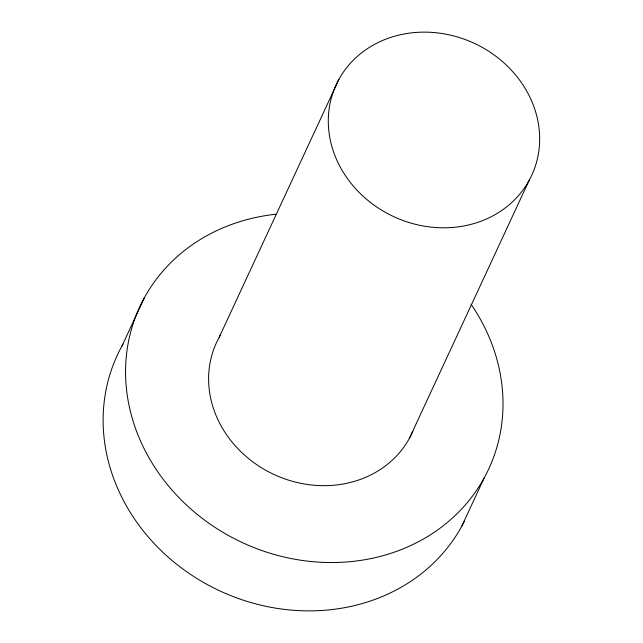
<?xml version="1.0" encoding="UTF-8"?>
<svg xmlns="http://www.w3.org/2000/svg" width="643" height="643" viewBox="0 0 643 643"><rect width="100%" height="100%" fill="white"/><g stroke="black" fill="none" stroke-linecap="round" stroke-linejoin="round"><path stroke-width="0.96" d="M122.041 345.87L144.49 297.524M219.199 337.254L338.893 79.394M409.374 438.397L529.068 180.538A107.743 95.566 24.9 0 0 426.381 32.15A107.743 95.566 24.9 0 0 346.489 177.219A107.743 95.566 24.9 0 0 529.068 180.538M461.642 526.48L484.091 478.135M464.399 521.24A192.394 170.66 24.9 0 1 211.443 586.77A192.394 170.66 24.9 0 1 123.006 344.15M471.094 304.284A192.394 170.66 24.9 0 1 398.395 550.689A192.394 170.66 24.9 0 1 135.97 429.725A192.394 170.66 24.9 0 1 275.775 214.248M412.894 431.236A107.743 95.566 24.9 0 1 270.663 472.878A107.743 95.566 24.9 0 1 220.686 334.673"/></g></svg>
